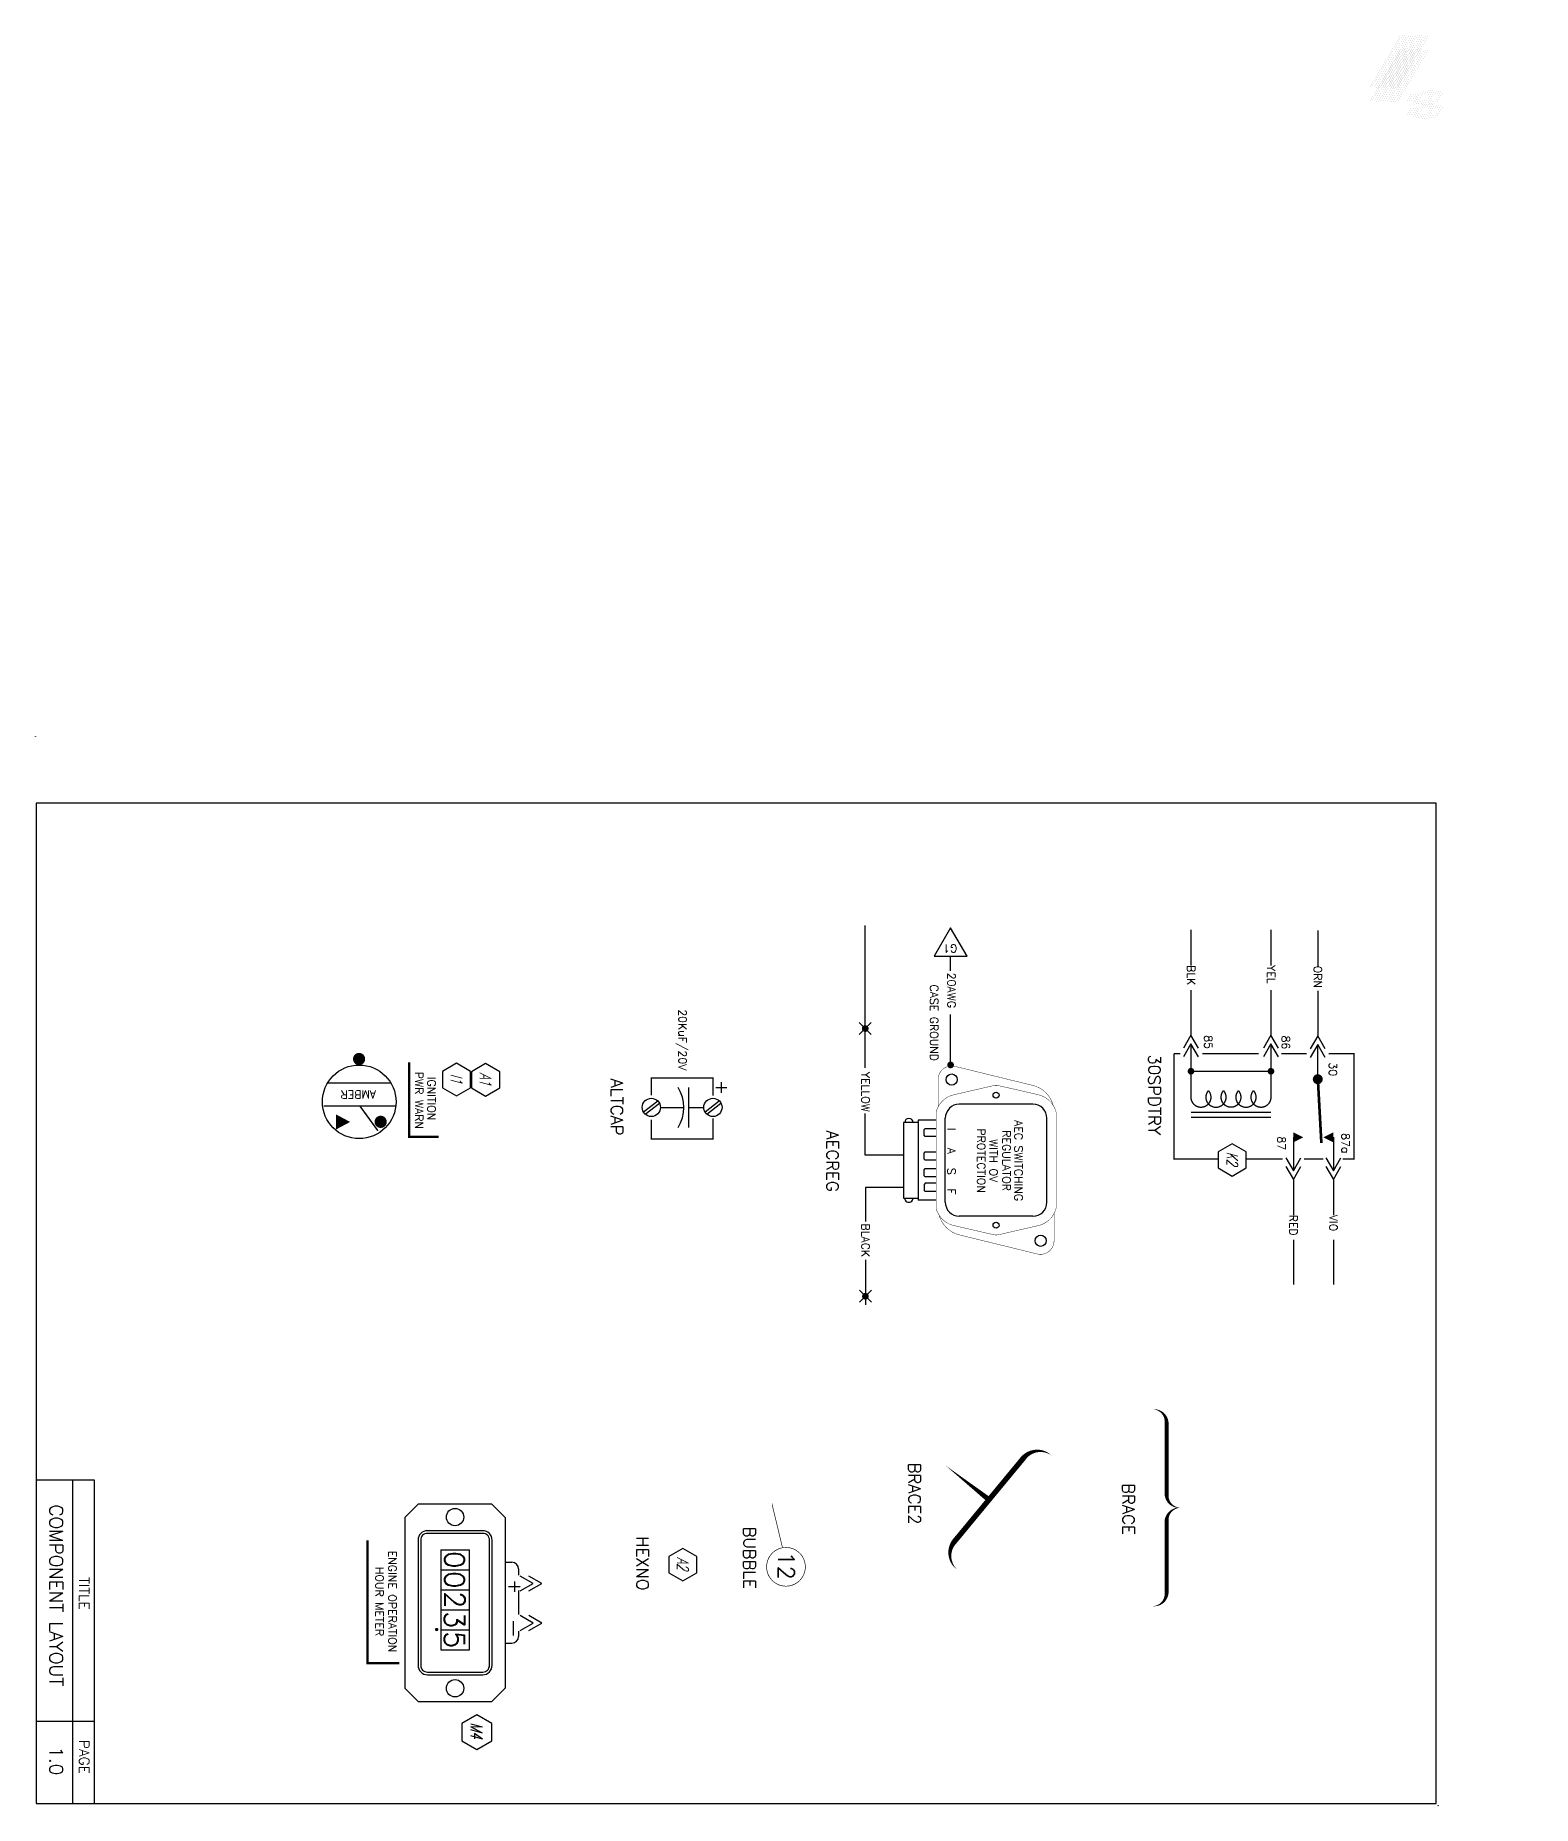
# Model space of a CAD drawing. Extents: x -55 to 73, y -33 to 52.
# Drawn here: x 30.14 to 41.37, y 19.82 to 33.09 of the extents above; entities that cross this region are included whole.
import ezdxf
from ezdxf.enums import TextEntityAlignment as Align

# ---------------------------------------------------------------- set-up
doc = ezdxf.new("R2010")
doc.units = 0
doc.linetypes.add('HIDDEN', pattern=[0])
doc.layers.get('0').update_dxf_attribs({"linetype": 'CONTINUOUS'})
doc.styles.get("Standard").update_dxf_attribs({"font": 'romans.shx'})

# ---------------------------------------------------------------- blocks, each defined once
blk = doc.blocks.new('BORDER')
at = {"color": 0}
for p, q in [((0.443, -5.575), (0.005, -5.575)), ((0.281, -8), (0.281, -5.575)), ((0.443, -8), (0.443, -5.575)), ((0.443, -7.385), (0.005, -7.385))]:
    blk.add_line(p, q, dxfattribs=at)
blk.add_lwpolyline([(0.005, -8), (10.505, -8), (10.505, -0.5), (0.005, -0.5)], close=True, dxfattribs=at)
for centre in [(0, 0), (10.52, -8.016)]:
    blk.add_circle(centre, 0.001, dxfattribs=at)
for s, height, p in [('COMPONENT LAYOUT', 0.1, (0.106, -6.44)), ('TITLE', 0.075, (0.328, -6.425)), ('TITLE', 0.075, (0.328, -6.425)), ('PAGE', 0.075, (0.328, -7.651)), ('PAGE', 0.075, (0.328, -7.651)), ('1.0', 0.1, (0.106, -7.681))]:
    blk.add_text(s, height=height, rotation=270, dxfattribs=at).set_placement(p, align=Align.CENTER)
blk = doc.blocks.new('DIODE')
at = {"color": 0}
blk.add_line((5.4, 6.6), (5.4, 6.15), dxfattribs=at)
blk.add_lwpolyline([(5.4, 6.45, 0, 0.15, 0), (5.4, 6.3, 0.15, 0.15, 0)], format="xyseb", dxfattribs=at)
at = {"color": 0, "const_width": 0.02}
blk.add_lwpolyline([(5.475, 6.45), (5.325, 6.45)], dxfattribs=at)
blk = doc.blocks.new('DOT')
at = {"color": 0, "const_width": 0.025}
blk.add_lwpolyline([(-0.0125, 0, 1), (0.0125, 0, 1)], format="xyb", close=True, dxfattribs=at)
blk = doc.blocks.new('30SPDTRY')
at = {"color": 0}
for p, q in [((1.013, 0.117), (0.916, 0.173)), ((1.078, 0.117), (0.981, 0.173)), ((-0.789, 0), (-0.522, 0)), ((-0.337, 0), (0, 0)), ((0.098, 0.056), (0, 0)), ((0, 0), (0.098, -0.056)), ((0.163, 0.056), (0.065, 0)), ((0.065, 0), (0.163, -0.056)), ((0.762, 0.117), (1.013, 0.117)), ((0.916, 0.06), (1.013, 0.117)), ((0.981, 0.06), (1.078, 0.117)), ((1.078, 0.117), (1.346, 0.117)), ((1.531, 0.117), (1.867, 0.117)), ((1.013, -0.183), (0.916, -0.127)), ((1.078, -0.183), (0.981, -0.127)), ((0.762, -0.183), (1.013, -0.183)), ((0.916, -0.24), (1.013, -0.183)), ((0.981, -0.24), (1.078, -0.183)), ((1.078, -0.183), (1.346, -0.183)), ((1.531, -0.183), (1.867, -0.183)), ((-0.793, -0.351), (-0.526, -0.351)), ((-0.341, -0.351), (-0.004, -0.351)), ((0.094, -0.294), (-0.004, -0.351)), ((-0.004, -0.351), (0.094, -0.407)), ((0.159, -0.294), (0.061, -0.351)), ((0.061, -0.351), (0.159, -0.407)), ((0.267, -0.951), (0.267, -0.351)), ((0.094, -0.894), (-0.004, -0.951)), ((0.159, -0.894), (0.061, -0.951)), ((-0.793, -0.951), (-0.526, -0.951)), ((-0.341, -0.951), (-0.004, -0.951)), ((-0.004, -0.951), (0.094, -1.007)), ((0.061, -0.951), (0.159, -1.007))]:
    blk.add_line(p, q, dxfattribs=at)
for points, const_width in [([(0.926, 0.187), (0.926, 0.271), (0.136, 0.271), (0.136, 0.082)], 0.01), ([(0.327, 0), (0.075, 0)], 0.01), ([(0.349, 0.002), (0.805, 0.027)], 0.02), ([(0.926, -0.104), (0.926, 0.041)], 0.01), ([(0.136, -0.083), (0.136, -0.273)], 0.01), ([(0.926, -0.536), (0.926, -0.263)], 0.01), ([(0.574, -0.351), (0.574, -0.951)], 0.01), ([(0.612, -0.351), (0.612, -0.951)], 0.01), ([(0.136, -0.443), (0.136, -0.866)], 0.01), ([(0.136, -1.078), (0.926, -1.078), (0.926, -0.746)], 0.01), ([(0.136, -1.03), (0.136, -1.078)], 0.01)]:
    blk.add_lwpolyline(points, dxfattribs=dict(at, const_width=const_width))
for points in [[(0.762, 0.042, 0, 0.075, 0), (0.762, 0.117, 0.075, 0.075, 0)], [(0.762, -0.108, 0, 0.075, 0), (0.762, -0.183, 0.075, 0.075, 0)]]:
    blk.add_lwpolyline(points, format="xyseb", dxfattribs=at)
at = {"color": 0, "const_width": 0.0375}
blk.add_lwpolyline([(0.345, 0, -1), (0.308, 0, -1)], format="xyb", close=True, dxfattribs=at)
at = {"color": 0, "const_width": 0.01}
blk.add_lwpolyline([(0.077, -0.951), (0.462, -0.951, 1.447009), (0.412, -0.82, 2.21525), (0.412, -0.707, 2.21525), (0.412, -0.595, 2.21525), (0.412, -0.482, 1.447009), (0.462, -0.351), (0.077, -0.351)], format="xyb", dxfattribs=at)
at = {"color": 0}
blk.add_lwpolyline([(0.871, -0.536), (0.81, -0.641), (0.871, -0.746), (0.992, -0.746), (1.053, -0.641), (0.992, -0.536)], close=True, dxfattribs=at)
for name, p in [('DIODE', (0.267, -0.598)), ('DOT', (0.267, -0.351)), ('DOT', (0.267, -0.951))]:
    blk.add_blockref(name, p, dxfattribs=at)
for s, p in [('30', (0.252, 0.084)), ('87a', (0.807, 0.179)), ('86', (0.051, -0.27)), ('87', (0.807, -0.302)), ('85', (0.048, -0.851))]:
    blk.add_text(s, height=0.06, dxfattribs=at).set_placement(p, align=Align.CENTER)
for s, p in [('VIO', (1.343, 0.087)), ('ORN', (-0.525, -0.03)), ('RED', (1.343, -0.213)), ('YEL', (-0.529, -0.38)), ('BLK', (-0.529, -0.98))]:
    blk.add_text(s, height=0.06, dxfattribs=at).set_placement(p)
at = {"color": 0, "oblique": 15, "width": 0.7}
blk.add_text('K2', height=0.0844, dxfattribs=at).set_placement((0.922, -0.683), align=Align.CENTER)
blk = doc.blocks.new('SPLICE')
at = {"color": 0}
for p, q in [((-0.045, -0.045), (0.045, 0.045)), ((0.045, -0.045), (-0.045, 0.045))]:
    blk.add_line(p, q, dxfattribs=at)
blk.add_blockref('DOT', (0, 0), dxfattribs=at)
blk = doc.blocks.new('AECREG')
at = {"color": 0}
for p, q in [((0.92, 0.714), (0.29, 0.714)), ((0.185, 0.609), (0.185, 0.057)), ((1.025, 0.609), (1.025, 0.057)), ((-0.815, -0.008), (-0.924, -0.008)), ((-0.11, -0.008), (-0.488, -0.008)), ((0.92, -0.048), (0.29, -0.048)), ((0.305, -0.117), (0.305, -0.252)), ((0.905, -0.117), (0.905, -0.252)), ((0.322, -0.252), (0.322, -0.361)), ((0.889, -0.361), (0.889, -0.252)), ((0.322, -0.361), (0.889, -0.361)), ((0.567, -0.361), (0.567, -0.648)), ((0.809, -0.361), (0.809, -0.647)), ((-0.089, -0.648), (-1.156, -0.648)), ((0.567, -0.648), (0.255, -0.648)), ((0.809, -0.647), (1.064, -0.647)), ((1.351, -0.647), (1.69, -0.647))]:
    blk.add_line(p, q, dxfattribs=at)
at = {"color": 0, "linetype": 'HIDDEN'}
for p, q in [((0.778, -0.117), (0.778, -0.198)), ((0.84, -0.117), (0.84, -0.198)), ((0.831, -0.207), (0.84, -0.198))]:
    blk.add_line(p, q, dxfattribs=at)
at = {"color": 0, "const_width": 0.003}
for points in [[(0.192, 0.761, 0.27145), (0.044, 0.608), (-0.099, 0.024, 0.486427), (0, -0.102), (0.205, -0.102)], [(1.017, -0.094, 0.27145), (1.165, 0.058), (1.308, 0.642, 0.486427), (1.209, 0.768), (1.004, 0.768)]]:
    blk.add_lwpolyline(points, format="xyb", dxfattribs=at)
at = {"color": 0}
for points, const_width in [([(1.164, 0.317, 0.1131), (1.164, 0.35), (1.095, 0.65, 0.278544), (0.966, 0.783), (0.243, 0.783, 0.278544), (0.114, 0.65), (0.045, 0.35, 0.1131), (0.045, 0.317), (0.114, 0.017, 0.278544), (0.243, -0.117), (0.966, -0.117, 0.278544), (1.095, 0.017)], 0.003), ([(-0.122, -0.008, 1), (-0.097, -0.008, 1)], 0.025)]:
    blk.add_lwpolyline(points, format="xyb", close=True, dxfattribs=dict(at, const_width=const_width))
blk.add_lwpolyline([(-0.924, 0.116), (-1.138, -0.008), (-0.924, -0.132)], close=True, dxfattribs=at)
at = {"color": 0, "linetype": 'HIDDEN'}
for points in [[(0.427, -0.117), (0.427, -0.198), (0.418, -0.207), (0.375, -0.207), (0.366, -0.198), (0.366, -0.117)], [(0.605, -0.117), (0.605, -0.198), (0.596, -0.207), (0.552, -0.207), (0.543, -0.198), (0.543, -0.117)], [(0.73, -0.117), (0.73, -0.198), (0.721, -0.207), (0.677, -0.207), (0.668, -0.198), (0.668, -0.117)], [(0.778, -0.198), (0.787, -0.207), (0.831, -0.207)]]:
    blk.add_lwpolyline(points, dxfattribs=at)
at = {"color": 0}
blk.add_lwpolyline([(0.305, -0.252), (0.905, -0.252, 0.295709)], format="xyb", dxfattribs=at)
for centre, radius in [((1.209, 0.667), 0.0417), ((0.117, 0.333), 0.0225), ((1.092, 0.333), 0.0225), ((0, 0), 0.0417)]:
    blk.add_circle(centre, radius, dxfattribs=at)
for centre, radius, start, end in [((0.29, 0.609), 0.105, 90, 180), ((0.92, 0.609), 0.105, 0, 90), ((0.29, 0.057), 0.105, 180, 270), ((0.92, 0.057), 0.105, 270, 0), ((0.322, -0.321), 0.031, 90, 270), ((0.889, -0.321), 0.031, 270, 90)]:
    blk.add_arc(centre, radius, start, end, dxfattribs=at)
for p in [(-0.382, -0.648), (1.625, -0.647)]:
    blk.add_blockref('SPLICE', p, dxfattribs=at)
for s, p in [('AEC SWITCHING', (0.608, 0.472)), ('REGULATOR', (0.608, 0.382)), ('WITH OV', (0.608, 0.284)), ('PROTECTION', (0.608, 0.192)), ('I', (0.372, -0.032)), ('A', (0.535, -0.032)), ('S', (0.688, -0.032)), ('F', (0.839, -0.032)), ('YELLOW', (0.093, -0.676)), ('BLACK', (1.205, -0.676))]:
    blk.add_text(s, height=0.06, dxfattribs=at).set_placement(p, align=Align.CENTER)
blk.add_text('G1', height=0.06, rotation=270, dxfattribs=at).set_placement((-1.013, -0.011), align=Align.CENTER)
blk.add_text('20AWG', height=0.06, dxfattribs=at).set_placement((-0.801, -0.031))
blk.add_text('CASE GROUND', height=0.06, dxfattribs=at).set_placement((-0.139, -0.162), align=Align.RIGHT)
blk = doc.blocks.new('ALTCAP')
at = {"color": 0}
for p, q in [((0.034, -0.059), (-0.049, 0.047)), ((0.051, -0.046), (-0.032, 0.06)), ((0, -0.181), (0, -0.068)), ((0.15, -0.181), (-0.15, -0.181)), ((0, -0.393), (0, -0.218)), ((0.034, -0.521), (-0.049, -0.414)), ((0.051, -0.507), (-0.032, -0.401))]:
    blk.add_line(p, q, dxfattribs=at)
at = {"color": 0, "const_width": 0.01}
for points in [[(-0.091, -0.462), (-0.22, -0.462), (-0.22, 0), (-0.087, 0)], [(-0.191, 0.063), (-0.107, 0.063)], [(-0.149, 0.021), (-0.149, 0.105)], [(0.083, 0), (0.238, 0), (0.238, -0.462), (0.091, -0.462)]]:
    blk.add_lwpolyline(points, dxfattribs=at)
at = {"color": 0}
for centre in [(0, 0), (0, -0.462)]:
    blk.add_circle(centre, 0.0684, dxfattribs=at)
blk.add_arc((0, -0.498), 0.28, 57.6076, 122.3924, dxfattribs=at)
blk.add_text('20KuF/20V', height=0.06, dxfattribs=at).set_placement((-0.278, -0.257), align=Align.RIGHT)
blk = doc.blocks.new('BRACE')
at = {"color": 0}
blk.add_lwpolyline([(-0.2, 0.738, 0, 0.03, -0.414214), (-0.1, 0.638, 0.03, 0.03, 0), (-0.1, 0.1, 0.03, 0, 0.414214), (0, 0, 0, 0.03, 0.414214), (-0.1, -0.1, 0.03, 0.03, 0), (-0.1, -0.638, 0.03, 0, -0.414214), (-0.2, -0.738, 0, 0, 0)], format="xyseb", dxfattribs=at)
blk = doc.blocks.new('BRACE2')
at = {"color": 0}
for points in [[(-0.402, 0.549, 0, 0.04, 0.414214), (-0.382, 0.338, 0.04, 0.04, 0), (0.243, -0.179, 0.04, 0, 0.414214), (0.454, -0.159, 0, 0, 0)], [(-0.07, 0.08, 0.04, 0, 0), (-0.328, -0.247, 0, 0, 0)]]:
    blk.add_lwpolyline(points, format="xyseb", dxfattribs=at)
blk = doc.blocks.new('BUBBLE')
at = {"color": 0}
blk.add_lwpolyline([(-0.133, -0.036, 0.00484, 0.00484, 113.973675), (-0.134, -0.031, 0.00484, 0.00484, 0), (-0.359, -0.085, 0.0484, 0, 0), (-0.472, -0.111, 0.00969, 0.00969, 0)], format="xyseb", dxfattribs=at)
blk.add_text('12', height=0.1211, dxfattribs=at).set_placement((0, -0.063), align=Align.CENTER)
blk = doc.blocks.new('HEXNO')
at = {"color": 0}
blk.add_lwpolyline([(0.061, 0.105), (0, 0), (0.061, -0.105), (0.183, -0.105), (0.244, 0), (0.183, 0.105)], close=True, dxfattribs=at)
at = {"color": 0, "oblique": 15, "width": 0.7}
blk.add_text('A2', height=0.0844, dxfattribs=at).set_placement((0.114, -0.042), align=Align.CENTER)
blk = doc.blocks.new('SPADTERM')
at = {"color": 0}
for p, q in [((0, 0), (-0.098, 0.056)), ((-0.098, -0.056), (0, 0)), ((0.065, 0), (-0.033, 0.056)), ((-0.033, -0.056), (0.065, 0))]:
    blk.add_line(p, q, dxfattribs=at)
blk = doc.blocks.new('HOBBS')
at = {"color": 0}
for p, q in [((-0.74, -0.1), (-0.64, 0)), ((-0.64, 0), (0.64, 0)), ((-0.303, 0), (-0.303, 0.05)), ((-0.253, 0.1), (-0.206, 0.1)), ((-0.091, 0.1), (0.089, 0.1)), ((0.214, 0.1), (0.253, 0.1)), ((0.303, 0), (0.303, 0.05)), ((-0.74, -0.1), (-0.74, -0.652)), ((0.64, 0), (0.74, -0.1)), ((0.74, -0.652), (0.74, -0.1)), ((0.353, -0.269), (-0.397, -0.269)), ((-0.397, -0.483), (-0.397, -0.269)), ((-0.247, -0.483), (-0.247, -0.269)), ((-0.097, -0.483), (-0.097, -0.269)), ((0.053, -0.483), (0.053, -0.269)), ((0.203, -0.483), (0.203, -0.269)), ((0.353, -0.483), (0.353, -0.269)), ((-0.397, -0.483), (0.353, -0.483)), ((-0.64, -0.752), (-0.74, -0.652)), ((0.64, -0.752), (0.74, -0.652)), ((-0.64, -0.752), (0.64, -0.752))]:
    blk.add_line(p, q, dxfattribs=at)
for points in [[(0.54, -0.584), (0.54, -0.168, 0.414214), (0.47, -0.098), (-0.47, -0.098, 0.414214), (-0.54, -0.168), (-0.54, -0.584, 0.414214), (-0.47, -0.654), (0.47, -0.654, 0.414214)], [(0.52, -0.584), (0.52, -0.168, 0.414214), (0.47, -0.118), (-0.47, -0.118, 0.414214), (-0.52, -0.168), (-0.52, -0.584, 0.414214), (-0.47, -0.634), (0.47, -0.634, 0.414214)]]:
    blk.add_lwpolyline(points, format="xyb", close=True, dxfattribs=at)
blk.add_lwpolyline([(0.905, -0.1), (0.84, -0.213), (0.905, -0.325), (1.035, -0.325), (1.1, -0.213), (1.035, -0.1)], close=True, dxfattribs=at)
blk.add_lwpolyline([(-0.468, -1.033, 0.018, 0.018, 0), (0.454, -1.033, 0.018, 0.018, 0), (0.454, -0.795, 0, 0, 0), (-0.468, -0.795, 0, 0, 0), (-0.468, -1.033, 0, 0, 0)], format="xyseb", dxfattribs=at)
for centre in [(-0.642, -0.376), (0.642, -0.376)]:
    blk.add_circle(centre, 0.065, dxfattribs=at)
for centre, start, end in [((-0.253, 0.05), 90, 180), ((0.253, 0.05), 0, 90)]:
    blk.add_arc(centre, 0.05, start, end, dxfattribs=at)
at = {"color": 0, "rotation": 90}
for p in [(-0.144, 0.21), (0.153, 0.21)]:
    blk.add_blockref('SPADTERM', p, dxfattribs=at)
at = {"color": 0, "xscale": 0.5, "yscale": 0.5, "zscale": 0.5, "rotation": 90}
blk.add_blockref('DOT', (0.201, -0.514), dxfattribs=at)
at = {"color": 0}
for s, p in [('+', (-0.175, 0.026)), ('-', (0.122, 0.017)), ('-', (0.152, 0.017))]:
    blk.add_text(s, height=0.1, dxfattribs=at).set_placement(p)
at = {"color": 0, "oblique": 15, "width": 0.7}
blk.add_text('M4', height=0.09, dxfattribs=at).set_placement((0.959, -0.259), align=Align.CENTER)
at = {"color": 0}
for s, p in [('0', (-0.322, -0.381)), ('0', (-0.172, -0.381)), ('2', (-0.022, -0.377)), ('3', (0.128, -0.381)), ('5', (0.278, -0.381))]:
    blk.add_text(s, height=0.15, dxfattribs=at).set_placement(p, align=Align.MIDDLE)
for s, p in [('ENGINE OPERATION', (-0.009, -0.876)), ('HOUR METER', (-0.009, -0.972))]:
    blk.add_text(s, height=0.06, dxfattribs=at).set_placement(p, align=Align.CENTER)
blk = doc.blocks.new('LAMP_PTT')
at = {"color": 0}
for p, q in [((0.351, -0.265), (0.351, 0.276)), ((0.179, -0.236), (0.179, 0.238))]:
    blk.add_line(p, q, dxfattribs=at)
for points in [[(0.095, 1.055), (0.034, 0.949), (0.095, 0.844), (0.217, 0.844), (0.278, 0.949), (0.217, 1.055)], [(0.093, 0.836), (0.032, 0.73), (0.093, 0.625), (0.215, 0.625), (0.276, 0.73), (0.215, 0.836)]]:
    blk.add_lwpolyline(points, close=True, dxfattribs=at)
blk.add_lwpolyline([(0.025, 0.376, 0.0169, 0.0169, 0), (0.584, 0.376, 0.0169, 0.0169, 0), (0.584, 0.598, 0, 0, 0), (0.025, 0.598, 0, 0, 0)], format="xyseb", close=True, dxfattribs=at)
at = {"color": 0, "const_width": 0.0113}
blk.add_lwpolyline([(0.351, 0.005), (0.538, 0.141)], dxfattribs=at)
at = {"color": 0, "const_width": 0.0454}
for points in [[(0.448, 0.162, 1), (0.494, 0.162, 1)], [(0.023, 0, -1), (-0.023, 0, -1)]]:
    blk.add_lwpolyline(points, format="xyb", close=True, dxfattribs=at)
at = {"color": 0}
blk.add_lwpolyline([(0.472, -0.173, 0.113, 0, 0), (0.472, -0.067, 0, 0, 0)], format="xyseb", dxfattribs=at)
blk.add_circle((0.321, 0.001), 0.276, dxfattribs=at)
at = {"color": 0, "oblique": 15, "width": 0.7}
for s, p in [('A1', (0.148, 0.907)), ('I1', (0.146, 0.689))]:
    blk.add_text(s, height=0.0844, dxfattribs=at).set_placement(p, align=Align.CENTER)
at = {"color": 0}
for s, p in [('IGNITION', (0.46, 0.514)), ('PWR WARN', (0.525, 0.42))]:
    blk.add_text(s, height=0.06, dxfattribs=at).set_placement(p, align=Align.RIGHT)
blk.add_text('AMBER', height=0.06, rotation=270, dxfattribs=at).set_placement((0.237, -0.006), align=Align.CENTER)
blk = doc.blocks.new('*X')
at = {"color": 0}
for p, q in [((11.43, -10.314), (11.43, -10.314)), ((11.434, -10.348), (11.434, -10.348)), ((11.444, -10.193), (11.444, -10.193)), ((11.448, -10.227), (11.448, -10.227)), ((11.452, -10.262), (11.452, -10.262)), ((11.456, -10.297), (11.456, -10.297)), ((11.46, -10.331), (11.46, -10.331)), ((11.471, -10.175), (11.471, -10.175)), ((11.475, -10.21), (11.475, -10.21)), ((11.478, -10.245), (11.478, -10.245)), ((11.482, -10.28), (11.482, -10.28)), ((11.486, -10.314), (11.486, -10.314)), ((11.49, -10.349), (11.49, -10.349)), ((11.501, -10.193), (11.501, -10.193)), ((11.505, -10.228), (11.505, -10.228)), ((11.516, -10.332), (11.516, -10.332)), ((11.531, -10.211), (11.531, -10.211)), ((11.547, -10.35), (11.547, -10.35)), ((11.561, -10.229), (11.561, -10.229)), ((11.565, -10.263), (11.565, -10.263)), ((11.573, -10.333), (11.573, -10.333)), ((11.591, -10.246), (11.591, -10.246)), ((11.595, -10.281), (11.595, -10.281)), ((11.599, -10.316), (11.599, -10.316)), ((11.603, -10.35), (11.603, -10.35)), ((11.625, -10.299), (11.625, -10.299)), ((11.629, -10.333), (11.629, -10.333)), ((10.605, -10.477), (10.605, -10.477)), ((10.608, -10.512), (10.608, -10.512)), ((10.612, -10.547), (10.612, -10.547)), ((10.616, -10.581), (10.616, -10.581)), ((10.62, -10.616), (10.62, -10.616)), ((10.623, -10.391), (10.623, -10.391)), ((10.627, -10.425), (10.627, -10.425)), ((10.631, -10.46), (10.631, -10.46)), ((10.635, -10.495), (10.635, -10.495)), ((10.639, -10.53), (10.639, -10.53)), ((10.643, -10.564), (10.643, -10.564)), ((10.646, -10.599), (10.646, -10.599)), ((10.653, -10.408), (10.653, -10.408)), ((10.657, -10.443), (10.657, -10.443)), ((10.661, -10.478), (10.661, -10.478)), ((10.665, -10.513), (10.665, -10.513)), ((10.669, -10.547), (10.669, -10.547)), ((10.673, -10.582), (10.673, -10.582)), ((10.677, -10.617), (10.677, -10.617)), ((10.683, -10.426), (10.683, -10.426)), ((10.687, -10.461), (10.687, -10.461)), ((10.691, -10.495), (10.691, -10.495)), ((10.695, -10.53), (10.695, -10.53)), ((10.699, -10.565), (10.699, -10.565)), ((10.703, -10.6), (10.703, -10.6)), ((10.713, -10.444), (10.713, -10.444)), ((10.717, -10.478), (10.717, -10.478)), ((10.721, -10.513), (10.721, -10.513)), ((10.725, -10.548), (10.725, -10.548)), ((10.729, -10.583), (10.729, -10.583)), ((10.733, -10.617), (10.733, -10.617)), ((10.743, -10.461), (10.743, -10.461)), ((10.747, -10.496), (10.747, -10.496)), ((10.751, -10.531), (10.751, -10.531)), ((10.755, -10.566), (10.755, -10.566)), ((10.759, -10.6), (10.759, -10.6)), ((10.774, -10.479), (10.774, -10.479)), ((10.777, -10.514), (10.777, -10.514)), ((10.781, -10.549), (10.781, -10.549)), ((10.785, -10.583), (10.785, -10.583)), ((10.789, -10.618), (10.789, -10.618)), ((10.804, -10.497), (10.804, -10.497)), ((10.808, -10.532), (10.808, -10.532)), ((10.812, -10.566), (10.812, -10.566)), ((10.815, -10.601), (10.815, -10.601)), ((10.834, -10.515), (10.834, -10.515)), ((10.838, -10.549), (10.838, -10.549)), ((10.842, -10.584), (10.842, -10.584)), ((10.846, -10.619), (10.846, -10.619)), ((10.864, -10.532), (10.864, -10.532)), ((10.868, -10.567), (10.868, -10.567)), ((10.872, -10.602), (10.872, -10.602)), ((10.894, -10.55), (10.894, -10.55)), ((10.898, -10.585), (10.898, -10.585)), ((10.924, -10.568), (10.924, -10.568)), ((10.928, -10.602), (10.928, -10.602)), ((10.954, -10.585), (10.954, -10.585)), ((10.984, -10.603), (10.984, -10.603)), ((11.438, -10.383), (11.438, -10.383)), ((11.442, -10.418), (11.442, -10.418)), ((11.446, -10.453), (11.446, -10.453)), ((11.464, -10.366), (11.464, -10.366)), ((11.468, -10.401), (11.468, -10.401)), ((11.472, -10.436), (11.472, -10.436)), ((11.476, -10.47), (11.476, -10.47)), ((11.48, -10.505), (11.48, -10.505)), ((11.484, -10.54), (11.484, -10.54)), ((11.488, -10.574), (11.488, -10.574)), ((11.491, -10.609), (11.491, -10.609)), ((11.494, -10.384), (11.494, -10.384)), ((11.506, -10.488), (11.506, -10.488)), ((11.51, -10.523), (11.51, -10.523)), ((11.514, -10.557), (11.514, -10.557)), ((11.518, -10.592), (11.518, -10.592)), ((11.52, -10.367), (11.52, -10.367)), ((11.536, -10.506), (11.536, -10.506)), ((11.54, -10.54), (11.54, -10.54)), ((11.544, -10.575), (11.544, -10.575)), ((11.548, -10.61), (11.548, -10.61)), ((11.55, -10.384), (11.55, -10.384)), ((11.566, -10.523), (11.566, -10.523)), ((11.57, -10.558), (11.57, -10.558)), ((11.574, -10.593), (11.574, -10.593)), ((11.577, -10.367), (11.577, -10.367)), ((11.581, -10.402), (11.581, -10.402)), ((11.585, -10.437), (11.585, -10.437)), ((11.588, -10.472), (11.588, -10.472)), ((11.592, -10.506), (11.592, -10.506)), ((11.596, -10.541), (11.596, -10.541)), ((11.6, -10.576), (11.6, -10.576)), ((11.604, -10.61), (11.604, -10.61)), ((11.607, -10.385), (11.607, -10.385)), ((11.611, -10.42), (11.611, -10.42)), ((11.615, -10.455), (11.615, -10.455)), ((11.619, -10.489), (11.619, -10.489)), ((11.622, -10.524), (11.622, -10.524)), ((11.626, -10.559), (11.626, -10.559)), ((11.633, -10.368), (11.633, -10.368)), ((11.637, -10.403), (11.637, -10.403)), ((11.641, -10.438), (11.641, -10.438)), ((11.645, -10.472), (11.645, -10.472)), ((10.606, -10.737), (10.606, -10.737)), ((10.61, -10.772), (10.61, -10.772)), ((10.614, -10.807), (10.614, -10.807)), ((10.624, -10.651), (10.624, -10.651)), ((10.628, -10.685), (10.628, -10.685)), ((10.632, -10.72), (10.632, -10.72)), ((10.636, -10.755), (10.636, -10.755)), ((10.64, -10.79), (10.64, -10.79)), ((10.644, -10.824), (10.644, -10.824)), ((10.65, -10.634), (10.65, -10.634)), ((10.654, -10.668), (10.654, -10.668)), ((10.658, -10.703), (10.658, -10.703)), ((10.662, -10.738), (10.662, -10.738)), ((10.666, -10.773), (10.666, -10.773)), ((10.67, -10.807), (10.67, -10.807)), ((10.674, -10.842), (10.674, -10.842)), ((10.68, -10.651), (10.68, -10.651)), ((10.684, -10.686), (10.684, -10.686)), ((10.688, -10.721), (10.688, -10.721)), ((10.692, -10.756), (10.692, -10.756)), ((10.696, -10.79), (10.696, -10.79)), ((10.7, -10.825), (10.7, -10.825)), ((10.704, -10.86), (10.704, -10.86)), ((10.707, -10.634), (10.707, -10.634)), ((10.711, -10.669), (10.711, -10.669)), ((10.715, -10.704), (10.715, -10.704)), ((10.718, -10.739), (10.718, -10.739)), ((10.722, -10.773), (10.722, -10.773)), ((10.726, -10.808), (10.726, -10.808)), ((10.73, -10.843), (10.73, -10.843)), ((10.734, -10.877), (10.734, -10.877)), ((10.737, -10.652), (10.737, -10.652)), ((10.741, -10.687), (10.741, -10.687)), ((10.745, -10.721), (10.745, -10.721)), ((10.749, -10.756), (10.749, -10.756)), ((10.752, -10.791), (10.752, -10.791)), ((10.756, -10.826), (10.756, -10.826)), ((10.76, -10.86), (10.76, -10.86)), ((10.763, -10.635), (10.763, -10.635)), ((10.767, -10.67), (10.767, -10.67)), ((10.771, -10.704), (10.771, -10.704)), ((10.775, -10.739), (10.775, -10.739)), ((10.779, -10.774), (10.779, -10.774)), ((10.783, -10.809), (10.783, -10.809)), ((10.787, -10.843), (10.787, -10.843)), ((10.79, -10.878), (10.79, -10.878)), ((10.793, -10.653), (10.793, -10.653)), ((10.797, -10.687), (10.797, -10.687)), ((10.801, -10.722), (10.801, -10.722)), ((10.805, -10.757), (10.805, -10.757)), ((10.809, -10.792), (10.809, -10.792)), ((10.813, -10.826), (10.813, -10.826)), ((10.817, -10.861), (10.817, -10.861)), ((10.819, -10.636), (10.819, -10.636)), ((10.823, -10.67), (10.823, -10.67)), ((10.827, -10.705), (10.827, -10.705)), ((10.831, -10.74), (10.831, -10.74)), ((10.835, -10.775), (10.835, -10.775)), ((10.839, -10.809), (10.839, -10.809)), ((10.843, -10.844), (10.843, -10.844)), ((10.847, -10.879), (10.847, -10.879)), ((10.849, -10.653), (10.849, -10.653)), ((10.853, -10.688), (10.853, -10.688)), ((10.857, -10.723), (10.857, -10.723)), ((10.861, -10.758), (10.861, -10.758)), ((10.865, -10.792), (10.865, -10.792)), ((10.869, -10.827), (10.869, -10.827)), ((10.873, -10.862), (10.873, -10.862)), ((10.876, -10.636), (10.876, -10.636)), ((10.88, -10.671), (10.88, -10.671)), ((10.884, -10.706), (10.884, -10.706)), ((10.887, -10.741), (10.887, -10.741)), ((10.891, -10.775), (10.891, -10.775)), ((10.895, -10.81), (10.895, -10.81)), ((10.899, -10.845), (10.899, -10.845)), ((10.902, -10.619), (10.902, -10.619)), ((10.903, -10.879), (10.903, -10.879)), ((10.906, -10.654), (10.906, -10.654)), ((10.91, -10.689), (10.91, -10.689)), ((10.914, -10.724), (10.914, -10.724)), ((10.918, -10.758), (10.918, -10.758)), ((10.921, -10.793), (10.921, -10.793)), ((10.925, -10.828), (10.925, -10.828)), ((10.929, -10.862), (10.929, -10.862)), ((10.932, -10.637), (10.932, -10.637)), ((10.936, -10.672), (10.936, -10.672)), ((10.94, -10.707), (10.94, -10.707)), ((10.944, -10.741), (10.944, -10.741)), ((10.948, -10.776), (10.948, -10.776)), ((10.952, -10.811), (10.952, -10.811)), ((10.956, -10.845), (10.956, -10.845)), ((10.958, -10.62), (10.958, -10.62)), ((10.959, -10.88), (10.959, -10.88)), ((10.962, -10.655), (10.962, -10.655)), ((10.966, -10.689), (10.966, -10.689)), ((10.97, -10.724), (10.97, -10.724)), ((10.974, -10.759), (10.974, -10.759)), ((10.978, -10.794), (10.978, -10.794)), ((10.982, -10.828), (10.982, -10.828)), ((10.986, -10.863), (10.986, -10.863)), ((10.988, -10.638), (10.988, -10.638)), ((10.992, -10.672), (10.992, -10.672)), ((10.996, -10.707), (10.996, -10.707)), ((11, -10.742), (11, -10.742)), ((11.004, -10.777), (11.004, -10.777)), ((11.008, -10.811), (11.008, -10.811)), ((11.012, -10.846), (11.012, -10.846)), ((11.015, -10.621), (11.015, -10.621)), ((11.016, -10.881), (11.016, -10.881)), ((11.018, -10.655), (11.018, -10.655)), ((11.022, -10.69), (11.022, -10.69)), ((11.026, -10.725), (11.026, -10.725)), ((11.03, -10.76), (11.03, -10.76)), ((11.034, -10.794), (11.034, -10.794)), ((11.038, -10.829), (11.038, -10.829)), ((11.042, -10.864), (11.042, -10.864)), ((11.045, -10.638), (11.045, -10.638)), ((11.049, -10.673), (11.049, -10.673)), ((11.053, -10.708), (11.053, -10.708)), ((11.056, -10.743), (11.056, -10.743)), ((11.06, -10.777), (11.06, -10.777)), ((11.064, -10.812), (11.064, -10.812)), ((11.068, -10.847), (11.068, -10.847)), ((11.072, -10.881), (11.072, -10.881)), ((11.075, -10.656), (11.075, -10.656)), ((11.079, -10.691), (11.079, -10.691)), ((11.083, -10.726), (11.083, -10.726)), ((11.087, -10.76), (11.087, -10.76)), ((11.09, -10.795), (11.09, -10.795)), ((11.094, -10.83), (11.094, -10.83)), ((11.098, -10.864), (11.098, -10.864)), ((11.105, -10.674), (11.105, -10.674)), ((11.109, -10.709), (11.109, -10.709)), ((11.113, -10.743), (11.113, -10.743)), ((11.117, -10.778), (11.117, -10.778)), ((11.121, -10.813), (11.121, -10.813)), ((11.125, -10.847), (11.125, -10.847)), ((11.128, -10.882), (11.128, -10.882)), ((11.135, -10.692), (11.135, -10.692)), ((11.139, -10.726), (11.139, -10.726)), ((11.143, -10.761), (11.143, -10.761)), ((11.147, -10.796), (11.147, -10.796)), ((11.151, -10.83), (11.151, -10.83)), ((11.155, -10.865), (11.155, -10.865)), ((11.165, -10.709), (11.165, -10.709)), ((11.169, -10.744), (11.169, -10.744)), ((11.173, -10.779), (11.173, -10.779)), ((11.177, -10.813), (11.177, -10.813)), ((11.181, -10.848), (11.181, -10.848)), ((11.185, -10.883), (11.185, -10.883)), ((11.195, -10.727), (11.195, -10.727)), ((11.199, -10.762), (11.199, -10.762)), ((11.203, -10.796), (11.203, -10.796)), ((11.207, -10.831), (11.207, -10.831)), ((11.211, -10.866), (11.211, -10.866)), ((11.225, -10.745), (11.225, -10.745)), ((11.229, -10.779), (11.229, -10.779)), ((11.233, -10.814), (11.233, -10.814)), ((11.237, -10.849), (11.237, -10.849)), ((11.241, -10.883), (11.241, -10.883)), ((11.256, -10.762), (11.256, -10.762)), ((11.259, -10.797), (11.259, -10.797)), ((11.263, -10.832), (11.263, -10.832)), ((11.267, -10.866), (11.267, -10.866)), ((11.286, -10.78), (11.286, -10.78)), ((11.29, -10.815), (11.29, -10.815)), ((11.294, -10.849), (11.294, -10.849)), ((11.297, -10.884), (11.297, -10.884)), ((11.316, -10.798), (11.316, -10.798)), ((11.32, -10.832), (11.32, -10.832)), ((11.324, -10.867), (11.324, -10.867)), ((11.346, -10.815), (11.346, -10.815)), ((11.35, -10.85), (11.35, -10.85)), ((11.376, -10.833), (11.376, -10.833)), ((11.38, -10.868), (11.38, -10.868)), ((11.495, -10.644), (11.495, -10.644)), ((11.522, -10.627), (11.522, -10.627)), ((11.525, -10.662), (11.525, -10.662)), ((11.552, -10.645), (11.552, -10.645)), ((11.556, -10.679), (11.556, -10.679)), ((11.578, -10.628), (11.578, -10.628)), ((11.582, -10.662), (11.582, -10.662)), ((11.586, -10.697), (11.586, -10.697)), ((10.764, -10.895), (10.764, -10.895)), ((10.794, -10.913), (10.794, -10.913)), ((10.821, -10.896), (10.821, -10.896)), ((10.824, -10.93), (10.824, -10.93)), ((10.851, -10.913), (10.851, -10.913)), ((10.855, -10.948), (10.855, -10.948)), ((10.877, -10.896), (10.877, -10.896)), ((10.881, -10.931), (10.881, -10.931)), ((10.885, -10.966), (10.885, -10.966)), ((10.907, -10.914), (10.907, -10.914)), ((10.911, -10.949), (10.911, -10.949)), ((10.915, -10.984), (10.915, -10.984)), ((10.933, -10.897), (10.933, -10.897)), ((10.937, -10.932), (10.937, -10.932)), ((10.941, -10.967), (10.941, -10.967)), ((10.945, -11.001), (10.945, -11.001)), ((10.963, -10.915), (10.963, -10.915)), ((10.967, -10.95), (10.967, -10.95)), ((10.971, -10.984), (10.971, -10.984)), ((10.975, -11.019), (10.975, -11.019)), ((10.99, -10.898), (10.99, -10.898)), ((10.993, -10.933), (10.993, -10.933)), ((10.997, -10.967), (10.997, -10.967)), ((11.001, -11.002), (11.001, -11.002)), ((11.005, -11.037), (11.005, -11.037)), ((11.02, -10.915), (11.02, -10.915)), ((11.024, -10.95), (11.024, -10.95)), ((11.028, -10.985), (11.028, -10.985)), ((11.031, -11.02), (11.031, -11.02)), ((11.035, -11.054), (11.035, -11.054)), ((11.046, -10.898), (11.046, -10.898)), ((11.05, -10.933), (11.05, -10.933)), ((11.054, -10.968), (11.054, -10.968)), ((11.058, -11.003), (11.058, -11.003)), ((11.062, -11.037), (11.062, -11.037)), ((11.065, -11.072), (11.065, -11.072)), ((11.076, -10.916), (11.076, -10.916)), ((11.08, -10.951), (11.08, -10.951)), ((11.084, -10.986), (11.084, -10.986)), ((11.088, -11.02), (11.088, -11.02)), ((11.092, -11.055), (11.092, -11.055)), ((11.096, -11.09), (11.096, -11.09)), ((11.102, -10.899), (11.102, -10.899)), ((11.106, -10.934), (11.106, -10.934)), ((11.11, -10.969), (11.11, -10.969)), ((11.114, -11.003), (11.114, -11.003)), ((11.118, -11.038), (11.118, -11.038)), ((11.122, -11.073), (11.122, -11.073)), ((11.126, -11.107), (11.126, -11.107)), ((11.132, -10.917), (11.132, -10.917)), ((11.136, -10.952), (11.136, -10.952)), ((11.14, -10.986), (11.14, -10.986)), ((11.144, -11.021), (11.144, -11.021)), ((11.148, -11.056), (11.148, -11.056)), ((11.152, -11.09), (11.152, -11.09)), ((11.156, -11.125), (11.156, -11.125)), ((11.159, -10.9), (11.159, -10.9)), ((11.162, -10.935), (11.162, -10.935)), ((11.166, -10.969), (11.166, -10.969)), ((11.17, -11.004), (11.17, -11.004)), ((11.174, -11.039), (11.174, -11.039)), ((11.178, -11.073), (11.178, -11.073)), ((11.182, -11.108), (11.182, -11.108)), ((11.186, -11.143), (11.186, -11.143)), ((11.189, -10.918), (11.189, -10.918)), ((11.193, -10.952), (11.193, -10.952)), ((11.197, -10.987), (11.197, -10.987)), ((11.2, -11.022), (11.2, -11.022)), ((11.204, -11.056), (11.204, -11.056)), ((11.208, -11.091), (11.208, -11.091)), ((11.212, -11.126), (11.212, -11.126)), ((11.215, -10.901), (11.215, -10.901)), ((11.219, -10.935), (11.219, -10.935)), ((11.223, -10.97), (11.223, -10.97)), ((11.227, -11.005), (11.227, -11.005)), ((11.231, -11.039), (11.231, -11.039)), ((11.234, -11.074), (11.234, -11.074)), ((11.238, -11.109), (11.238, -11.109)), ((11.242, -11.144), (11.242, -11.144)), ((11.245, -10.918), (11.245, -10.918)), ((11.249, -10.953), (11.249, -10.953)), ((11.253, -10.988), (11.253, -10.988)), ((11.257, -11.022), (11.257, -11.022)), ((11.261, -11.057), (11.261, -11.057)), ((11.265, -11.092), (11.265, -11.092)), ((11.269, -11.127), (11.269, -11.127)), ((11.271, -10.901), (11.271, -10.901)), ((11.275, -10.936), (11.275, -10.936)), ((11.279, -10.971), (11.279, -10.971)), ((11.283, -11.005), (11.283, -11.005)), ((11.287, -11.04), (11.287, -11.04)), ((11.291, -11.075), (11.291, -11.075)), ((11.295, -11.109), (11.295, -11.109)), ((11.299, -11.144), (11.299, -11.144)), ((11.301, -10.919), (11.301, -10.919)), ((11.305, -10.954), (11.305, -10.954)), ((11.309, -10.988), (11.309, -10.988)), ((11.313, -11.023), (11.313, -11.023)), ((11.317, -11.058), (11.317, -11.058)), ((11.321, -11.092), (11.321, -11.092)), ((11.325, -11.127), (11.325, -11.127)), ((11.328, -10.902), (11.328, -10.902)), ((11.331, -10.937), (11.331, -10.937)), ((11.335, -10.971), (11.335, -10.971)), ((11.339, -11.006), (11.339, -11.006)), ((11.343, -11.041), (11.343, -11.041)), ((11.347, -11.075), (11.347, -11.075)), ((11.351, -11.11), (11.351, -11.11)), ((11.354, -10.885), (11.354, -10.885)), ((11.355, -11.145), (11.355, -11.145)), ((11.358, -10.92), (11.358, -10.92)), ((11.362, -10.954), (11.362, -10.954)), ((11.366, -10.989), (11.366, -10.989)), ((11.369, -11.024), (11.369, -11.024)), ((11.373, -11.058), (11.373, -11.058)), ((11.377, -11.093), (11.377, -11.093)), ((11.381, -11.128), (11.381, -11.128)), ((11.384, -10.903), (11.384, -10.903)), ((11.388, -10.937), (11.388, -10.937)), ((11.216, -11.161), (11.216, -11.161)), ((11.246, -11.178), (11.246, -11.178)), ((11.272, -11.161), (11.272, -11.161)), ((11.276, -11.196), (11.276, -11.196)), ((11.303, -11.179), (11.303, -11.179)), ((11.306, -11.214), (11.306, -11.214)), ((11.329, -11.162), (11.329, -11.162)), ((11.333, -11.197), (11.333, -11.197)), ((11.337, -11.231), (11.337, -11.231)), ((11.359, -11.18), (11.359, -11.18)), ((11.363, -11.214), (11.363, -11.214)), ((11.367, -11.249), (11.367, -11.249)), ((11.385, -11.163), (11.385, -11.163))]:
    blk.add_line(p, q, dxfattribs=at)
blk = doc.blocks.new('PSENSE')
at = {"color": 0, "xscale": 0.5, "yscale": 0.5, "zscale": 0.5}
for p in [(-12.871, 21.217), (-12.871, 21.217), (-12.766, 21.217), (-12.766, 21.217)]:
    blk.add_blockref('*X', p, dxfattribs=at)

msp = doc.modelspace()

# ---------------------------------------------------------------- block references
at = {"color": 0, "rotation": 270}
for name, p in [('PSENSE', (24.558, 25.524)), ('AECREG', (37.009, 25.263)), ('30SPDTRY', (39.755, 25.592)), ('ALTCAP', (35.218, 25.054)), ('LAMP_PTT', (32.564, 25.417)), ('BRACE2', (37.209, 22.042)), ('HOBBS', (33.66, 21.34)), ('BUBBLE', (35.771, 21.618)), ('HEXNO', (34.993, 21.747))]:
    msp.add_blockref(name, p, dxfattribs=at)
at = {"color": 0}
for name, p in [('BORDER', (30.137, 27.835)), ('BRACE', (38.721, 22.052))]:
    msp.add_blockref(name, p, dxfattribs=at)

# ---------------------------------------------------------------- texts
for s, p in [('30SPDTRY', (38.485, 25.148)), ('ALTCAP', (34.453, 25.056)), ('AECREG', (36.07, 24.651)), ('BRACE2', (36.686, 22.158)), ('BRACE', (38.29, 22.042)), ('HEXNO', (34.646, 21.635)), ('BUBBLE', (35.447, 21.676))]:
    msp.add_text(s, height=0.09, rotation=270, dxfattribs=at).set_placement(p, align=Align.CENTER)

doc.saveas('drawing.dxf')
